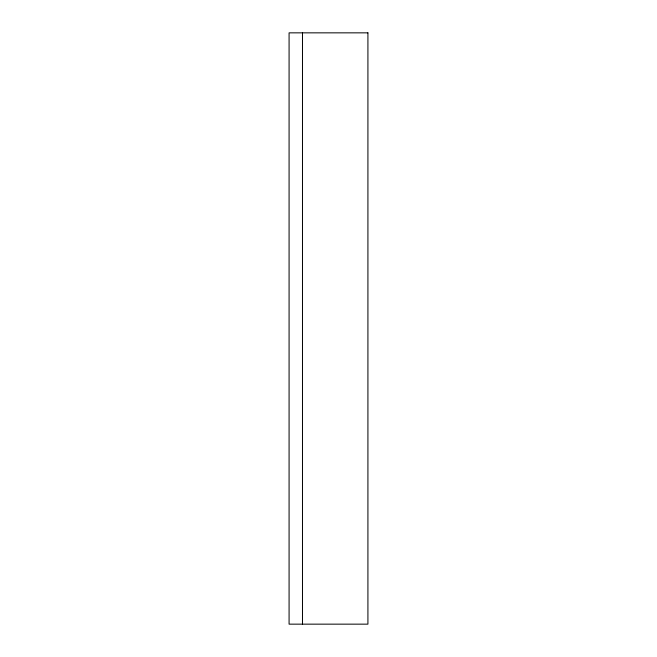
<?xml version="1.0" encoding="UTF-8"?>
<svg xmlns="http://www.w3.org/2000/svg" width="657" height="657" viewBox="0 0 657 657"><rect width="100%" height="100%" fill="white"/><g stroke="black" fill="none" stroke-linecap="round" stroke-linejoin="round"><path stroke-width="0.99" d="M302.483 32.85L302.483 624.15M367.92 32.85L289.08 32.85L289.08 624.15L367.92 624.15L367.92 32.85"/></g></svg>
